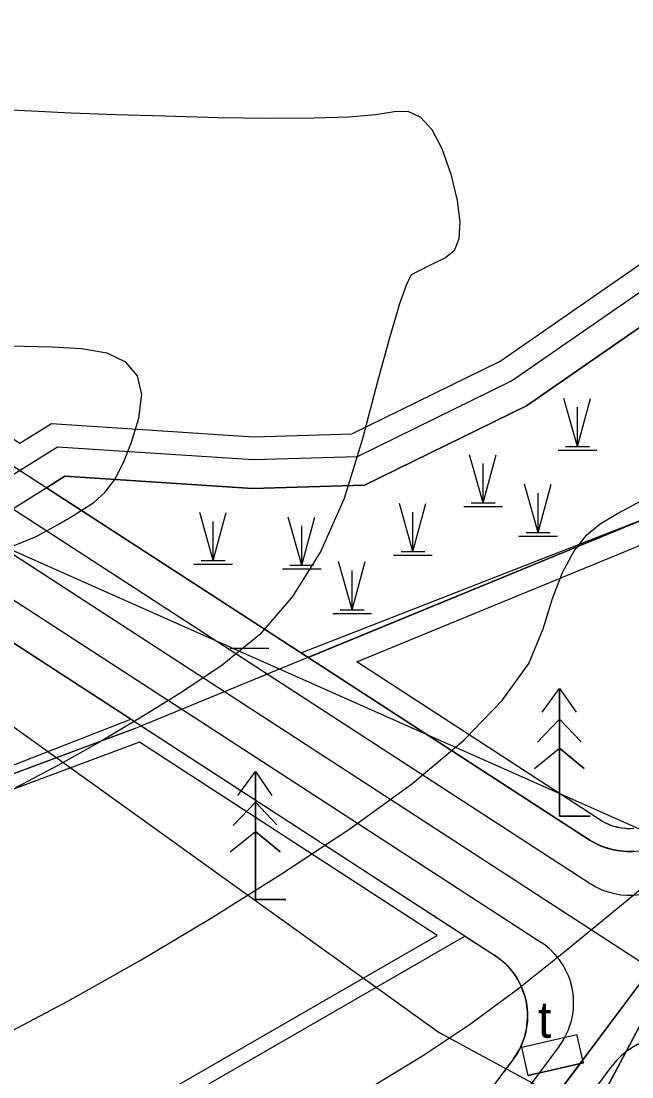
# Model space of a CAD drawing. Header units: metres. Extents: x 533049 to 537618, y 1849954 to 1852676.
# Drawn here: x 534728.2 to 534812.5, y 1851290.4 to 1851436.3 of the extents above; entities that cross this region are included whole.
import ezdxf

# ---------------------------------------------------------------- set-up
doc = ezdxf.new("R2010")
doc.units = ezdxf.units.M
doc.header["$LTSCALE"] = 2
for name, color, linetype, lineweight in [('13', 7, 'Continuous', 13), ('14', 7, 'Continuous', 13), ('20', 7, 'Continuous', 13), ('38', 7, 'Continuous', 13), ('47', 7, 'Continuous', 13), ('50', 7, 'Continuous', 13), ('52', 7, 'Continuous', 13), ('54', 7, 'Continuous', 13), ('55', 7, 'Continuous', 13), ('56', 7, 'Continuous', 13), ('57', 7, 'Continuous', 13), ('60', 7, 'Continuous', 13)]:
    doc.layers.add(name, color=color, linetype=linetype, lineweight=lineweight)

msp = doc.modelspace()

# ---------------------------------------------------------------- linework, layer by layer
at = {"layer": '13'}
for points in [[(534702.42, 1851378.61), (534818.85, 1851303.01)], [(534829.97, 1851325.25), (534790.11, 1851271.87)]]:
    msp.add_lwpolyline(points, dxfattribs=at)
at = {"layer": '14'}
for points in [[(534442.19, 1851443.02), (534446.57, 1851424.1), (534452.52, 1851405.62), (534460, 1851387.71), (534468.96, 1851370.49), (534479.34, 1851354.08), (534491.06, 1851338.61), (534504.04, 1851324.17), (534518.19, 1851310.88), (534541.07, 1851291.35), (534562.04, 1851269.78), (534580.92, 1851246.35), (534597.55, 1851221.28), (534617.05, 1851192), (534643.84, 1851203.11), (534703, 1851262.27), (534785.62, 1851309.97), (534744.51, 1851336.67), (534659.97, 1851305.12), (534583.66, 1851318.07), (534521.97, 1851356.79), (534476.04, 1851404.12), (534454.41, 1851451.69)], [(534703, 1851262.27), (534785.62, 1851309.97), (534744.51, 1851336.67), (534659.97, 1851305.12), (534583.66, 1851318.07), (534521.97, 1851356.79), (534476.04, 1851404.12), (534454.41, 1851451.69)]]:
    msp.add_lwpolyline(points, dxfattribs=at)
at = {"layer": '20'}
for p, q in [((534797.3, 1851294.53), (534804.91, 1851296.27)), ((534805.8, 1851292.37), (534804.91, 1851296.27)), ((534798.19, 1851290.63), (534797.3, 1851294.53)), ((534798.19, 1851290.63), (534805.8, 1851292.37))]:
    msp.add_line(p, q, dxfattribs=at)
for points in [[(534857.55, 1851418), (534816.22, 1851368.3), (534743.68, 1851338.45), (534659.77, 1851307.18), (534584.39, 1851319.97), (534523.23, 1851358.35), (534477.72, 1851405.26), (534456.39, 1851452.17), (534449.28, 1851582.95), (534450.89, 1851641.08), (534444.71, 1851664.01), (534443.83, 1851690.46), (534441.18, 1851714.27), (534430.6, 1851731.91), (534431.48, 1851763.66), (534420.89, 1851786.59), (534400.6, 1851829.81)], [(534805.8, 1851292.37), (534798.19, 1851290.63), (534805.8, 1851292.37)]]:
    msp.add_lwpolyline(points, dxfattribs=at)
at = {"layer": '38'}
for points in [[(534632.43, 1851450.17), (534670.46, 1851418.98), (534709.96, 1851389.67), (534728.01, 1851377.95), (534732.39, 1851380.68), (534760.25, 1851378.83), (534773.84, 1851379.26), (534794.3, 1851389.28), (534815.3, 1851403.84), (534830.69, 1851415.92), (534854.73, 1851424.45), (534881.9, 1851433.74), (534895.32, 1851438.18)], [(534728.01, 1851377.95), (534732.39, 1851380.68), (534760.25, 1851378.83), (534773.84, 1851379.26), (534794.3, 1851389.28), (534815.3, 1851403.84)], [(534812.53, 1851324.72), (534812.19, 1851324.71), (534811.85, 1851324.71), (534811.51, 1851324.73), (534811.17, 1851324.76), (534810.83, 1851324.81), (534810.5, 1851324.88), (534810.17, 1851324.97), (534809.84, 1851325.07), (534809.52, 1851325.19), (534809.21, 1851325.32), (534808.9, 1851325.47), (534808.6, 1851325.63), (534808.31, 1851325.81), (534774.53, 1851347.75), (534818.14, 1851365.7)], [(534812.75, 1851324.74), (534812.17, 1851324.71), (534811.59, 1851324.72), (534811.01, 1851324.79), (534810.44, 1851324.9), (534809.88, 1851325.06), (534809.34, 1851325.26), (534808.81, 1851325.52), (534808.31, 1851325.81), (534774.53, 1851347.75), (534818.14, 1851365.7)]]:
    msp.add_lwpolyline(points, dxfattribs=at)
at = {"layer": '47'}
msp.add_lwpolyline([(534766.83, 1851349), (534816.22, 1851368.3), (534857.08, 1851417.71), (534834.18, 1851409.58), (534819.54, 1851398.1), (534797.93, 1851383.11), (534775.6, 1851372.17), (534760.13, 1851371.69), (534734.21, 1851373.4), (534731.68, 1851371.82)], close=True, dxfattribs=at)
msp.add_lwpolyline([(534659.77, 1851307.18), (534743.33, 1851339.82), (534713.07, 1851359.47)], dxfattribs=at)
at = {"layer": '50'}
msp.add_lwpolyline([(536135.62, 1851789.73), (535515.36, 1851926.72), (535258.49, 1851965.9), (535022.43, 1852017.88), (534680.94, 1852158.74), (534430.49, 1852265.01), (534355.97, 1852086.41), (534346.15, 1851984.65), (534462.32, 1851750.84), (534498.61, 1851623.52), (534531.69, 1851526.54), (534597.01, 1851432.26), (534785.89, 1851296.54), (534919.76, 1851224.01), (534977.19, 1851164.91), (535024.77, 1851103.67), (535103, 1851049.68), (535187.68, 1851009.38), (535275.89, 1851002.01), (535384.77, 1851022.15), (535615.7, 1851282.83), (535719.73, 1851373.89), (535864.09, 1851423.05), (536000.84, 1851463.59)], dxfattribs=at)
at = {"layer": '52'}
msp.add_lwpolyline([(534704.22, 1851260.67), (534789.45, 1851309.87), (534793.54, 1851307.22), (534794.24, 1851306.72), (534794.89, 1851306.16), (534795.5, 1851305.55), (534796.05, 1851304.89), (534796.54, 1851304.18), (534796.97, 1851303.43), (534797.33, 1851302.65), (534797.63, 1851301.85), (534797.85, 1851301.01), (534798, 1851300.17), (534798.08, 1851299.31), (534798.08, 1851298.45), (534798.01, 1851297.59), (534797.87, 1851296.74), (534797.65, 1851295.91), (534797.36, 1851295.1), (534797.01, 1851294.31), (534796.59, 1851293.56), (534796.1, 1851292.85), (534783.9, 1851276.51)], dxfattribs=at)
at = {"layer": '54'}
for p, q in [((534705.38, 1851382.94), (534806.72, 1851317.14)), ((534699.46, 1851374.27), (534799.9, 1851309.05)), ((534802.46, 1851294.68), (534787.11, 1851274.12)), ((534793.12, 1851269.63), (534809.77, 1851291.93))]:
    msp.add_line(p, q, dxfattribs=at)
for centre, start, end in [((534812.17, 1851325.52), 237.0035, 319.671), ((534794.45, 1851300.66), 323.2507, 57.0035), ((534817.79, 1851285.95), 59.602, 143.2507)]:
    msp.add_arc(centre, 10, start, end, dxfattribs=at)
at = {"layer": '55'}
for p, q in [((534708.2, 1851387.07), (534806.6, 1851323.18)), ((534696.64, 1851370.14), (534793.54, 1851307.22)), ((534796.1, 1851292.85), (534783.9, 1851276.51))]:
    msp.add_line(p, q, dxfattribs=at)
for centre, start, end in [((534812.05, 1851331.56), 237.0035, 319.671), ((534788.09, 1851298.83), 323.2507, 57.0035)]:
    msp.add_arc(centre, 10, start, end, dxfattribs=at)
at = {"layer": '56'}
msp.add_line((534790.11, 1851271.87), (534829.97, 1851325.25), dxfattribs=at)
at = {"layer": '57'}
for p, q in [((534804.99, 1851377.51), (534803.12, 1851384.16)), ((534804.99, 1851377.51), (534806.77, 1851384.16)), ((534804.99, 1851377.51), (534804.99, 1851382.94)), ((534803.34, 1851377.51), (534806.63, 1851377.51)), ((534791.96, 1851369.73), (534790.09, 1851376.38)), ((534791.96, 1851369.73), (534793.74, 1851376.38)), ((534802.31, 1851377), (534807.65, 1851377)), ((534791.96, 1851369.73), (534791.96, 1851375.16)), ((534799.54, 1851365.65), (534797.68, 1851372.3)), ((534799.54, 1851365.65), (534801.33, 1851372.3)), ((534799.54, 1851365.65), (534799.54, 1851371.08)), ((534782.27, 1851362.99), (534780.41, 1851369.64)), ((534782.27, 1851362.99), (534784.06, 1851369.64)), ((534789.28, 1851369.22), (534794.62, 1851369.22)), ((534790.31, 1851369.73), (534793.6, 1851369.73)), ((534754.69, 1851361.74), (534752.83, 1851368.38)), ((534754.69, 1851361.74), (534756.48, 1851368.38)), ((534754.69, 1851361.74), (534754.69, 1851367.17)), ((534766.91, 1851361.11), (534765.05, 1851367.76)), ((534766.91, 1851361.11), (534768.7, 1851367.76)), ((534782.27, 1851362.99), (534782.27, 1851368.42)), ((534766.91, 1851361.11), (534766.91, 1851366.54)), ((534796.87, 1851365.14), (534802.21, 1851365.14)), ((534797.9, 1851365.65), (534801.19, 1851365.65)), ((534780.63, 1851362.99), (534783.92, 1851362.99)), ((534753.04, 1851361.74), (534756.34, 1851361.74)), ((534773.87, 1851354.96), (534772.01, 1851361.61)), ((534773.87, 1851354.96), (534775.66, 1851361.61)), ((534779.6, 1851362.48), (534784.94, 1851362.48)), ((534752.02, 1851361.23), (534757.35, 1851361.23)), ((534764.24, 1851360.6), (534769.58, 1851360.6)), ((534765.27, 1851361.11), (534768.56, 1851361.11)), ((534773.87, 1851354.96), (534773.87, 1851360.39)), ((534771.2, 1851354.45), (534776.53, 1851354.45)), ((534772.22, 1851354.96), (534775.52, 1851354.96)), ((534757.03, 1851349.63), (534762.37, 1851349.63)), ((534802.51, 1851344.09), (534802.51, 1851326.42)), ((534799.45, 1851336.65), (534802.51, 1851339.85)), ((534805.49, 1851336.72), (534802.51, 1851339.85)), ((534799.03, 1851333.03), (534802.51, 1851335.81)), ((534805.92, 1851333.03), (534802.51, 1851335.81)), ((534760.51, 1851332.59), (534760.51, 1851314.92)), ((534757.45, 1851325.15), (534760.51, 1851328.35)), ((534763.49, 1851325.22), (534760.51, 1851328.35)), ((534802.51, 1851326.42), (534806.72, 1851326.42)), ((534757.03, 1851321.53), (534760.51, 1851324.31)), ((534763.92, 1851321.53), (534760.51, 1851324.31)), ((534760.51, 1851314.92), (534764.72, 1851314.92)), ((534797.3, 1851294.53), (534804.91, 1851296.27)), ((534805.8, 1851292.37), (534804.91, 1851296.27)), ((534798.19, 1851290.63), (534797.3, 1851294.53)), ((534805.8, 1851292.37), (534798.19, 1851290.63)), ((534798.19, 1851290.63), (534805.8, 1851292.37)), ((534798.19, 1851290.63), (534805.8, 1851292.37))]:
    msp.add_line(p, q, dxfattribs=at)
msp.add_lwpolyline([(534435.02, 1852302.37), (534325.71, 1852049.19), (534353.83, 1851932.14), (534451.75, 1851760.49), (534494.45, 1851609.32), (534521.83, 1851454.44), (534874.05, 1851297.73), (534980, 1851227.29), (535025.24, 1851130.42), (535137.95, 1851046.53), (535351.89, 1851022.3), (535580.63, 1851242.44), (535635.17, 1851288.02), (535713.4, 1851370.26), (536002.39, 1851411.84), (536158.13, 1851571.22), (536125.74, 1851798.92), (536134.24, 1851845.92), (534499.3, 1852312.5)], close=True, dxfattribs=at)
for points in [[(534857.55, 1851418), (534816.22, 1851368.3), (534743.68, 1851338.45), (534659.77, 1851307.18), (534584.39, 1851319.97), (534523.23, 1851358.35), (534477.72, 1851405.26), (534456.39, 1851452.17), (534449.28, 1851582.95), (534450.89, 1851641.08), (534444.71, 1851664.01), (534443.83, 1851690.46), (534441.18, 1851714.27), (534430.6, 1851731.91), (534431.48, 1851763.66), (534420.89, 1851786.59), (534400.6, 1851829.81)], [(534487.19, 1851451.18), (534486.97, 1851435.82), (534491.18, 1851418.85), (534505.36, 1851408.46), (534516.35, 1851404.08), (534545.76, 1851392.2), (534569.45, 1851382.31), (534574.03, 1851367.7), (534580.37, 1851365.74), (534599.33, 1851368.79), (534608.94, 1851368.24), (534620.27, 1851354.02), (534629.58, 1851341.84), (534639.87, 1851338.46), (534653.33, 1851347.19), (534665.18, 1851355.36), (534685.09, 1851350.22), (534700.06, 1851349.97), (534720.12, 1851364.62), (534734.21, 1851373.4), (534760.13, 1851371.69), (534775.6, 1851372.17), (534797.93, 1851383.11), (534819.54, 1851398.1)], [(534490.97, 1851436.28), (534494.72, 1851421.22), (534507.32, 1851411.99), (534517.85, 1851407.79), (534547.27, 1851395.9), (534572.71, 1851385.28), (534577.21, 1851370.9), (534580.65, 1851369.84), (534599.12, 1851372.81), (534610.95, 1851372.13), (534623.43, 1851356.48), (534632, 1851345.25), (534639.29, 1851342.86), (534651.11, 1851350.52), (534664.42, 1851359.69), (534685.63, 1851354.21), (534698.79, 1851353.99), (534717.88, 1851367.94), (534733.19, 1851377.48), (534760.19, 1851375.69), (534774.62, 1851376.14), (534795.89, 1851386.57), (534817.16, 1851401.32)], [(534808.55, 1851287.92), (534827.43, 1851323.69), (534837.64, 1851343.62), (534854.13, 1851380.8), (534871.11, 1851402.82), (534894.07, 1851416.56), (534911.74, 1851426.27)], [(534724.71, 1851424.12), (534729.59, 1851423.86), (534735.09, 1851423.61), (534741.23, 1851423.38), (534748, 1851423.17), (534755.4, 1851422.98), (534762.55, 1851422.87), (534768.55, 1851422.9), (534773.4, 1851423.06), (534777.11, 1851423.36), (534779.66, 1851423.8), (534781.57, 1851423.85), (534783.3, 1851423.02), (534784.87, 1851421.29), (534786.27, 1851418.67), (534787.5, 1851415.15), (534788.39, 1851411.51), (534788.76, 1851408.54), (534788.61, 1851406.22), (534787.95, 1851404.56), (534786.77, 1851403.56)], [(534786.77, 1851403.56), (534785.42, 1851402.92), (534784.28, 1851402.36), (534783.33, 1851401.88), (534782.58, 1851401.48), (534782.03, 1851401.16), (534781.4, 1851400.02), (534780.41, 1851397.2), (534779.07, 1851392.68), (534777.37, 1851386.47), (534775.32, 1851378.57), (534772.76, 1851370.32), (534769.54, 1851363.06), (534765.65, 1851356.8), (534761.11, 1851351.54), (534755.91, 1851347.28), (534750.34, 1851343.59), (534744.71, 1851340.05), (534739.01, 1851336.66), (534733.25, 1851333.42), (534727.41, 1851330.34)], [(534727.2, 1851363.82), (534730.24, 1851365.09), (534731.88, 1851365.95), (534733.5, 1851366.86), (534735.1, 1851367.81), (534736.68, 1851368.81), (534738.24, 1851369.84), (534739.73, 1851371.15), (534741.1, 1851372.97), (534742.33, 1851375.29), (534743.43, 1851378.11), (534744.41, 1851381.43), (534744.82, 1851384.68), (534744.24, 1851387.26), (534742.65, 1851389.17), (534740.07, 1851390.42), (534736.49, 1851391), (534732.48, 1851391.21), (534728.63, 1851391.34), (534724.93, 1851391.38)], [(534773.57, 1851324.71), (534782.25, 1851330.99), (534789.26, 1851336.9), (534794.6, 1851342.41), (534798.26, 1851347.55), (534800.26, 1851352.3), (534801.51, 1851356.53), (534802.91, 1851360.1), (534804.48, 1851363), (534806.21, 1851365.24), (534808.1, 1851366.82), (534810.5, 1851368.23), (534813.76, 1851369.98)], [(534800.09, 1851340.8), (534802.51, 1851344.09), (534804.78, 1851340.8)], [(534800.09, 1851340.8), (534802.51, 1851344.09), (534804.78, 1851340.8)], [(534806.72, 1851326.42), (534802.51, 1851326.42), (534802.51, 1851344.09)], [(534799.45, 1851336.65), (534802.51, 1851339.85), (534805.49, 1851336.72)], [(534799.03, 1851333.03), (534802.51, 1851335.81), (534805.92, 1851333.03)], [(534758.09, 1851329.3), (534760.51, 1851332.59), (534762.78, 1851329.3)], [(534758.09, 1851329.3), (534760.51, 1851332.59), (534762.78, 1851329.3)], [(534764.72, 1851314.92), (534760.51, 1851314.92), (534760.51, 1851332.59)], [(534757.45, 1851325.15), (534760.51, 1851328.35), (534763.49, 1851325.22)], [(534708.09, 1851287.21), (534715.42, 1851290.91), (534724.59, 1851295.6), (534734.61, 1851300.9), (534744.52, 1851306.46), (534754.32, 1851312.28), (534764, 1851318.37), (534773.57, 1851324.71)], [(534757.03, 1851321.53), (534760.51, 1851324.31), (534763.92, 1851321.53)], [(534744.7, 1851275.04), (534748.75, 1851276.25), (534753.35, 1851277.92), (534758.51, 1851280.07), (534764.21, 1851282.68), (534770.47, 1851285.77), (534777.01, 1851289.31), (534783.6, 1851293.31), (534790.22, 1851297.76), (534796.88, 1851302.66), (534803.57, 1851308.01), (534809.71, 1851313.1), (534814.68, 1851317.19)], [(534817.99, 1851305.81), (534808.55, 1851287.92), (534801.76, 1851279.49), (534786.14, 1851263.43), (534752.03, 1851244.22), (534738.74, 1851234.21), (534725.45, 1851224.2), (534712.16, 1851214.2), (534698.87, 1851204.19), (534669.26, 1851180.62), (534637.29, 1851160.26), (534617.85, 1851151.29), (534606.06, 1851151.42), (534594.27, 1851151.55), (534555.06, 1851161.74), (534532.67, 1851165.71), (534512.01, 1851161.96), (534489.94, 1851188.82), (534461.33, 1851223.53), (534455.01, 1851231.19), (534443.2, 1851245.51), (534436.38, 1851253.78), (534409.67, 1851287.64)]]:
    msp.add_lwpolyline(points, dxfattribs=at)
at = {"layer": '60'}
for points in [[(534704.22, 1851260.67), (534789.45, 1851309.87), (534744.76, 1851338.89), (534659.77, 1851307.18), (534584.39, 1851319.97), (534523.23, 1851358.35), (534477.72, 1851405.26), (534456.39, 1851452.17)], [(534812.75, 1851321.59), (534812.26, 1851321.57), (534811.76, 1851321.57), (534811.26, 1851321.6), (534810.77, 1851321.65), (534810.28, 1851321.72), (534809.79, 1851321.82), (534809.31, 1851321.95), (534808.83, 1851322.1), (534808.37, 1851322.27), (534807.91, 1851322.46), (534807.46, 1851322.68), (534807.02, 1851322.92), (534806.6, 1851323.18), (534767.8, 1851348.37), (534816.22, 1851368.3)], [(534616.3, 1851189.53), (534644.97, 1851201.42), (534704.22, 1851260.67), (534789.45, 1851309.87)], [(534704.22, 1851260.67), (534789.45, 1851309.87), (534793.54, 1851307.22), (534794, 1851306.9), (534794.45, 1851306.55), (534794.87, 1851306.18), (534795.27, 1851305.79), (534795.66, 1851305.37), (534796.01, 1851304.94), (534796.34, 1851304.48), (534796.65, 1851304), (534796.93, 1851303.51), (534797.18, 1851303.01), (534797.4, 1851302.49), (534797.59, 1851301.96), (534797.75, 1851301.42), (534797.88, 1851300.87), (534797.98, 1851300.31), (534798.05, 1851299.75), (534798.08, 1851299.19), (534798.09, 1851298.63), (534798.06, 1851298.06), (534798, 1851297.5), (534797.91, 1851296.94), (534797.79, 1851296.39), (534797.63, 1851295.85), (534797.45, 1851295.32), (534797.24, 1851294.8), (534797, 1851294.29), (534796.73, 1851293.79), (534796.43, 1851293.31), (534796.1, 1851292.85), (534795.68, 1851292.29), (534795.26, 1851291.72), (534794.84, 1851291.16), (534794.42, 1851290.6), (534794, 1851290.03)]]:
    msp.add_lwpolyline(points, dxfattribs=at)
msp.add_lwpolyline([(534731.68, 1851371.82), (534734.21, 1851373.4), (534760.13, 1851371.69), (534775.6, 1851372.17), (534797.93, 1851383.11), (534819.54, 1851398.1), (534834.18, 1851409.58), (534856.95, 1851417.66), (534856.97, 1851417.59), (534816.22, 1851368.3), (534767.8, 1851348.37)], close=True, dxfattribs=at)

# ---------------------------------------------------------------- texts
at = {"layer": '20'}
msp.add_text('t', height=5, dxfattribs=at).set_placement((534799.52, 1851295.82))
at = {"layer": '57'}
msp.add_text('t', height=5, dxfattribs=at).set_placement((534799.52, 1851295.82))

doc.saveas('drawing.dxf')
